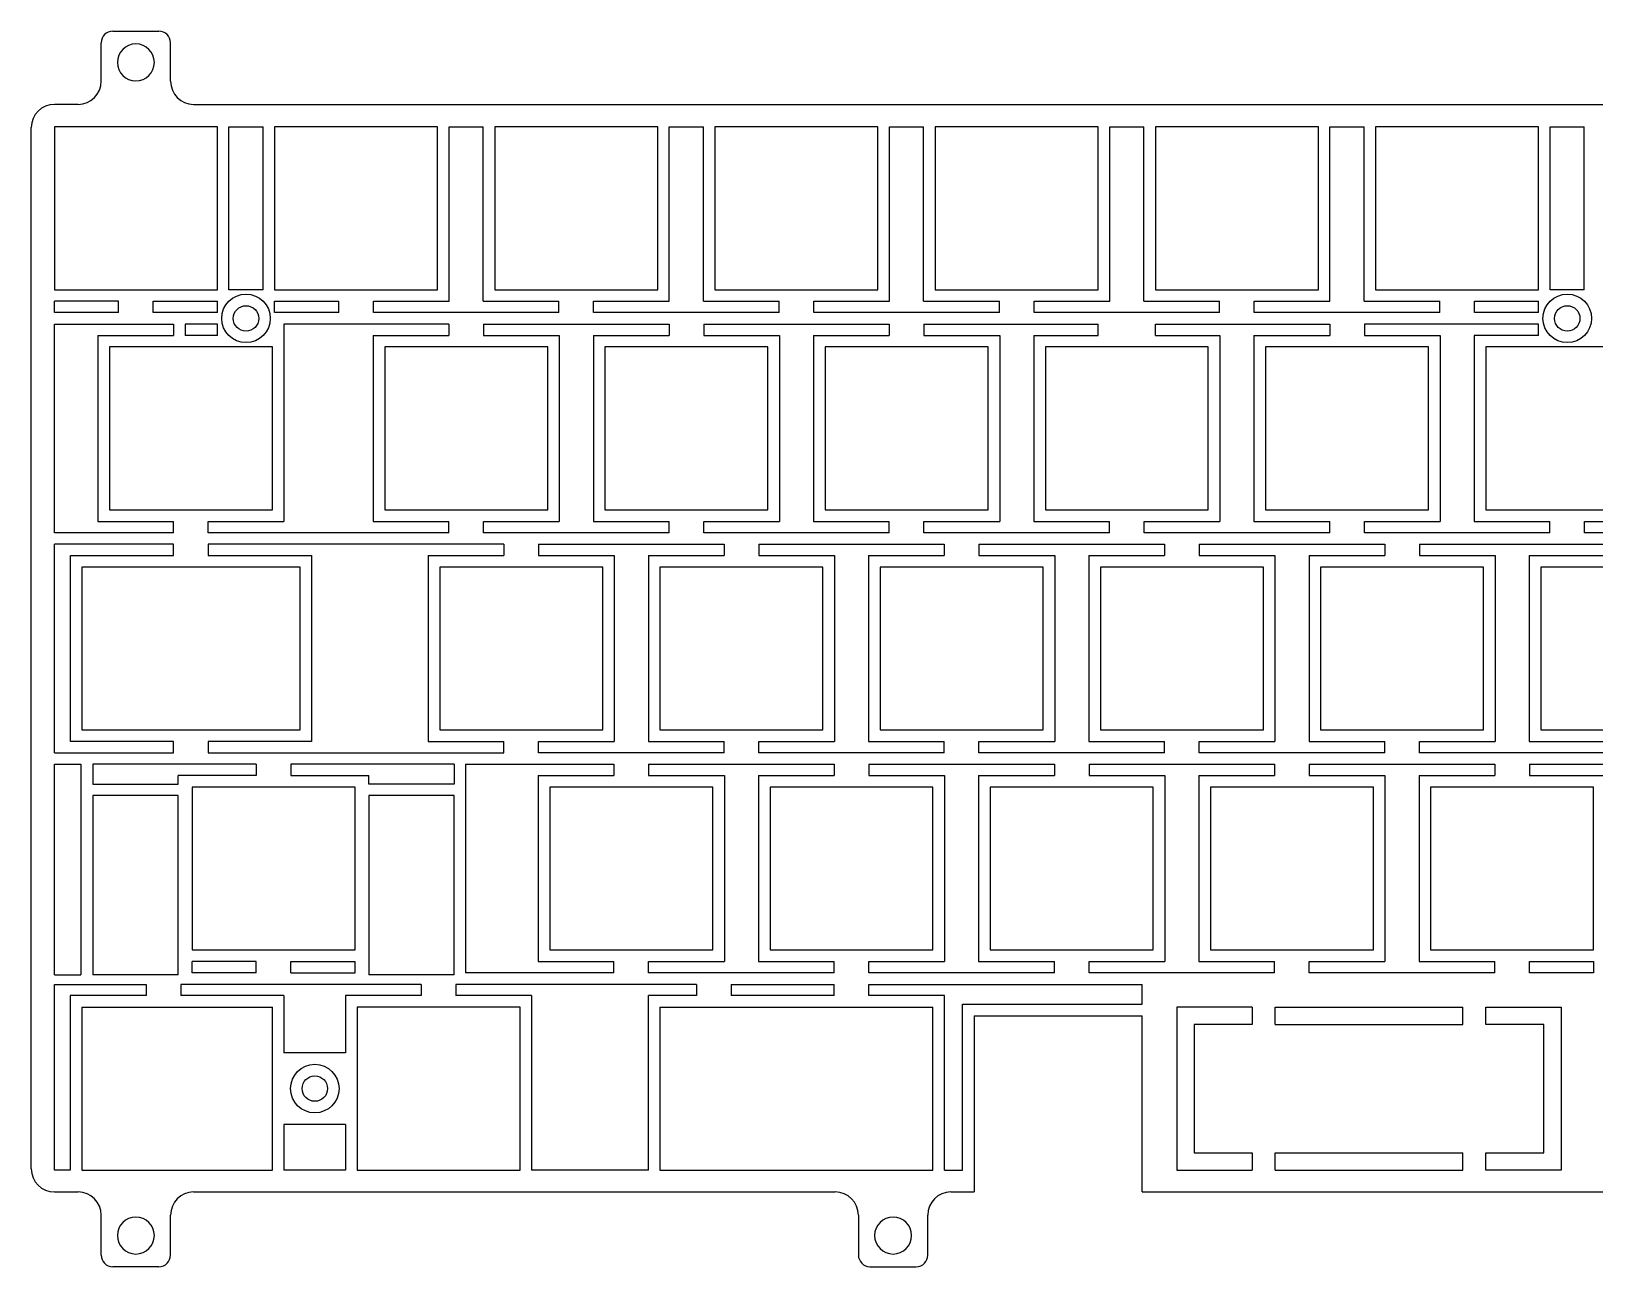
# Model space of a CAD drawing. Header units: millimetres. Extents: x 866 to 1212, y 622 to 729.
# Drawn here: x 865.6 to 1000.9, y 622.3 to 729.3 of the extents above; entities that cross this region are included whole.
import ezdxf
from ezdxf.lldxf.tags import DXFTag

# ---------------------------------------------------------------- set-up
doc = ezdxf.new("R2010")
doc.units = ezdxf.units.MM
doc.layers.add('1', color=7, linetype='Continuous', true_color=0xffffff)
tags = doc.linetypes.add('DASHDOT', pattern=[70, 31, -13, 13, -13]).pattern_tags.tags
tags[10:11] = [DXFTag(74, 4), DXFTag(75, 0), DXFTag(340, '0'), DXFTag(46, 0.0), DXFTag(50, 0.0), DXFTag(44, 0.0), DXFTag(45, 0.0)]
tags[8:9] = [DXFTag(74, 4), DXFTag(75, 0), DXFTag(340, '0'), DXFTag(46, 0.0), DXFTag(50, 0.0), DXFTag(44, 0.0), DXFTag(45, 0.0)]
tags[6:7] = [DXFTag(74, 4), DXFTag(75, 0), DXFTag(340, '0'), DXFTag(46, 0.0), DXFTag(50, 0.0), DXFTag(44, 0.0), DXFTag(45, 0.0)]
tags[4:5] = [DXFTag(74, 4), DXFTag(75, 0), DXFTag(340, '0'), DXFTag(46, 0.0), DXFTag(50, 0.0), DXFTag(44, 0.0), DXFTag(45, 0.0)]

msp = doc.modelspace()

# ---------------------------------------------------------------- linework, layer by layer
for p, q in [((869.69, 722.96), (867.64, 722.96)), ((879.69, 722.96), (1003.04, 722.96)), ((865.64, 630.81), (865.64, 720.96)), ((870.02, 644.81), (886.5, 644.81)), ((920.03, 644.81), (943.65, 644.81)), ((947.2, 644.07), (961.75, 644.07)), ((870.02, 630.71), (886.5, 630.71)), ((920.03, 630.71), (943.65, 630.71)), ((867.64, 628.81), (869.69, 628.81)), ((879.69, 628.81), (935.2, 628.81)), ((945.2, 628.81), (947.2, 628.81)), ((961.75, 628.81), (1039.01, 628.81))]:
    msp.add_line(p, q)
at = {"color": 7, "linetype": 'Continuous'}
for p, q in [((867.64, 721.01), (867.64, 706.91)), ((881.74, 721.01), (867.64, 721.01)), ((881.74, 706.91), (881.74, 721.01)), ((886.69, 721.01), (886.69, 706.91)), ((900.79, 721.01), (886.69, 721.01)), ((900.79, 706.91), (900.79, 721.01)), ((905.74, 721.01), (905.74, 706.91)), ((919.84, 721.01), (905.74, 721.01)), ((919.84, 706.91), (919.84, 721.01)), ((924.79, 721.01), (924.79, 706.91)), ((938.89, 721.01), (924.79, 721.01)), ((938.89, 706.91), (938.89, 721.01)), ((943.84, 721.01), (943.84, 706.91)), ((957.94, 721.01), (943.84, 721.01)), ((957.94, 706.91), (957.94, 721.01)), ((962.89, 721.01), (962.89, 706.91)), ((976.99, 721.01), (962.89, 721.01)), ((976.99, 706.91), (976.99, 721.01)), ((981.94, 721.01), (981.94, 706.91)), ((996.04, 721.01), (981.94, 721.01)), ((996.04, 706.91), (996.04, 721.01)), ((867.64, 706.91), (881.74, 706.91)), ((886.69, 706.91), (900.79, 706.91)), ((905.74, 706.91), (919.84, 706.91)), ((924.79, 706.91), (938.89, 706.91)), ((943.84, 706.91), (957.94, 706.91)), ((962.89, 706.91), (976.99, 706.91)), ((981.94, 706.91), (996.04, 706.91)), ((872.4, 701.96), (872.4, 687.86)), ((886.5, 701.96), (872.4, 701.96)), ((886.5, 687.86), (886.5, 701.96)), ((896.22, 701.96), (896.22, 687.86)), ((910.32, 701.96), (896.22, 701.96)), ((910.32, 687.86), (910.32, 701.96)), ((915.27, 701.96), (915.27, 687.86)), ((929.37, 701.96), (915.27, 701.96)), ((929.37, 687.86), (929.37, 701.96)), ((934.32, 701.96), (934.32, 687.86)), ((948.42, 701.96), (934.32, 701.96)), ((948.42, 687.86), (948.42, 701.96)), ((953.37, 701.96), (953.37, 687.86)), ((967.47, 701.96), (953.37, 701.96)), ((967.47, 687.86), (967.47, 701.96)), ((972.42, 701.96), (972.42, 687.86)), ((986.52, 701.96), (972.42, 701.96)), ((986.52, 687.86), (986.52, 701.96)), ((991.47, 701.96), (991.47, 687.86)), ((1005.57, 701.96), (991.47, 701.96)), ((872.4, 687.86), (886.5, 687.86)), ((896.22, 687.86), (910.32, 687.86)), ((915.27, 687.86), (929.37, 687.86)), ((934.32, 687.86), (948.42, 687.86)), ((953.37, 687.86), (967.47, 687.86)), ((972.42, 687.86), (986.52, 687.86)), ((991.47, 687.86), (1005.57, 687.86)), ((870.03, 682.91), (870.03, 668.81)), ((888.89, 682.91), (870.03, 682.91)), ((888.89, 668.81), (888.89, 682.91)), ((900.98, 682.91), (900.98, 668.81)), ((915.08, 682.91), (900.98, 682.91)), ((915.08, 668.81), (915.08, 682.91)), ((920.03, 682.91), (920.03, 668.81)), ((934.13, 682.91), (920.03, 682.91)), ((934.13, 668.81), (934.13, 682.91)), ((939.08, 682.91), (939.08, 668.81)), ((953.18, 682.91), (939.08, 682.91)), ((953.18, 668.81), (953.18, 682.91)), ((958.13, 682.91), (958.13, 668.81)), ((972.23, 682.91), (958.13, 682.91)), ((972.23, 668.81), (972.23, 682.91)), ((977.18, 682.91), (977.18, 668.81)), ((991.28, 682.91), (977.18, 682.91)), ((991.28, 668.81), (991.28, 682.91)), ((996.23, 682.91), (996.23, 668.81)), ((1010.33, 682.91), (996.23, 682.91)), ((870.03, 668.81), (888.89, 668.81)), ((900.98, 668.81), (915.08, 668.81)), ((920.03, 668.81), (934.13, 668.81)), ((939.08, 668.81), (953.18, 668.81)), ((958.13, 668.81), (972.23, 668.81)), ((977.18, 668.81), (991.28, 668.81)), ((996.23, 668.81), (1010.33, 668.81)), ((870.96, 663.12), (870.96, 647.62)), ((878.36, 663.12), (870.96, 663.12)), ((878.36, 647.62), (878.36, 663.12)), ((879.55, 663.86), (879.55, 649.76)), ((893.65, 663.86), (879.55, 663.86)), ((893.65, 649.76), (893.65, 663.86)), ((894.84, 663.12), (894.84, 647.62)), ((902.24, 663.12), (894.84, 663.12)), ((902.24, 647.62), (902.24, 663.12)), ((910.5, 663.86), (910.5, 649.76)), ((924.6, 663.86), (910.5, 663.86)), ((924.6, 649.76), (924.6, 663.86)), ((929.55, 663.86), (929.55, 649.76)), ((943.65, 663.86), (929.55, 663.86)), ((943.65, 649.76), (943.65, 663.86)), ((948.6, 663.86), (948.6, 649.76)), ((962.7, 663.86), (948.6, 663.86)), ((962.7, 649.76), (962.7, 663.86)), ((967.65, 663.86), (967.65, 649.76)), ((981.75, 663.86), (967.65, 663.86)), ((981.75, 649.76), (981.75, 663.86)), ((986.7, 663.86), (986.7, 649.76)), ((1000.8, 663.86), (986.7, 663.86)), ((1000.8, 649.76), (1000.8, 663.86)), ((879.55, 649.76), (893.65, 649.76)), ((910.5, 649.76), (924.6, 649.76)), ((929.55, 649.76), (943.65, 649.76)), ((948.6, 649.76), (962.7, 649.76)), ((967.65, 649.76), (981.75, 649.76)), ((986.7, 649.76), (1000.8, 649.76)), ((878.36, 647.62), (870.96, 647.62)), ((902.24, 647.62), (894.84, 647.62)), ((870.02, 644.81), (870.02, 630.71)), ((886.5, 630.71), (886.5, 644.81)), ((893.83, 644.81), (893.83, 630.71)), ((907.93, 644.81), (893.83, 644.81)), ((907.93, 630.71), (907.93, 644.81)), ((920.03, 644.81), (920.03, 630.71)), ((943.65, 630.71), (943.65, 644.81)), ((947.2, 644.07), (947.2, 628.81)), ((961.75, 628.81), (961.75, 644.07)), ((893.83, 630.71), (907.93, 630.71))]:
    msp.add_line(p, q, dxfattribs=at)
at = {"color": 1, "linetype": 'Continuous'}
for p, q in [((882.74, 706.91), (882.74, 721.01)), ((882.74, 721.01), (885.69, 721.01)), ((885.69, 706.91), (885.69, 721.01)), ((901.79, 705.91), (901.79, 721.01)), ((901.79, 721.01), (904.74, 721.01)), ((904.74, 705.91), (904.74, 721.01)), ((920.84, 705.91), (920.84, 721.01)), ((920.84, 721.01), (923.79, 721.01)), ((923.79, 705.91), (923.79, 721.01)), ((939.89, 705.91), (939.89, 721.01)), ((939.89, 721.01), (942.84, 721.01)), ((942.84, 705.91), (942.84, 721.01)), ((958.94, 705.91), (958.94, 721.01)), ((958.94, 721.01), (961.89, 721.01)), ((961.89, 705.91), (961.89, 721.01)), ((977.99, 705.91), (977.99, 721.01)), ((977.99, 721.01), (980.94, 721.01)), ((980.94, 705.91), (980.94, 721.01)), ((997.04, 706.91), (997.04, 721.01)), ((997.04, 721.01), (999.99, 721.01)), ((999.99, 706.91), (999.99, 721.01)), ((885.69, 706.91), (882.74, 706.91)), ((999.99, 706.91), (997.04, 706.91)), ((867.64, 704.93), (867.64, 705.91)), ((873.19, 705.91), (867.64, 705.91)), ((873.19, 704.93), (867.64, 704.93)), ((873.19, 704.93), (873.19, 705.91)), ((876.19, 704.93), (876.19, 705.91)), ((876.19, 705.91), (881.74, 705.91)), ((881.74, 704.93), (876.19, 704.93)), ((881.74, 704.93), (881.74, 705.91)), ((886.69, 704.93), (886.69, 705.91)), ((886.69, 705.91), (892.24, 705.91)), ((892.24, 704.93), (886.69, 704.93)), ((892.24, 704.93), (892.24, 705.91)), ((895.24, 704.93), (895.24, 705.91)), ((895.24, 705.91), (901.79, 705.91)), ((911.29, 704.93), (895.24, 704.93)), ((904.74, 705.91), (911.29, 705.91)), ((911.29, 704.93), (911.29, 705.91)), ((914.29, 704.93), (914.29, 705.91)), ((914.29, 705.91), (920.84, 705.91)), ((930.34, 704.93), (914.29, 704.93)), ((923.79, 705.91), (930.34, 705.91)), ((930.34, 704.93), (930.34, 705.91)), ((933.34, 704.93), (933.34, 705.91)), ((933.34, 705.91), (939.89, 705.91)), ((949.39, 704.93), (933.34, 704.93)), ((942.84, 705.91), (949.39, 705.91)), ((949.39, 704.93), (949.39, 705.91)), ((952.39, 704.93), (952.39, 705.91)), ((952.39, 705.91), (958.94, 705.91)), ((968.44, 704.93), (952.39, 704.93)), ((961.89, 705.91), (968.44, 705.91)), ((968.44, 704.93), (968.44, 705.91)), ((971.44, 704.93), (971.44, 705.91)), ((971.44, 705.91), (977.99, 705.91)), ((987.49, 704.93), (971.44, 704.93)), ((980.94, 705.91), (987.49, 705.91)), ((987.49, 704.93), (987.49, 705.91)), ((990.49, 704.93), (990.49, 705.91)), ((990.49, 705.91), (996.04, 705.91)), ((996.04, 704.93), (990.49, 704.93)), ((996.04, 704.93), (996.04, 705.91)), ((867.64, 685.88), (867.64, 703.93)), ((867.64, 703.93), (877.95, 703.93)), ((877.95, 703.93), (877.95, 702.96)), ((878.95, 703.93), (878.95, 702.96)), ((881.74, 703.93), (878.95, 703.93)), ((881.74, 702.96), (881.74, 703.93)), ((887.5, 703.93), (887.5, 686.86)), ((901.77, 703.93), (887.5, 703.93)), ((901.77, 703.93), (901.77, 702.96)), ((904.77, 703.93), (904.77, 702.96)), ((904.77, 703.93), (920.82, 703.93)), ((920.82, 703.93), (920.82, 702.96)), ((923.82, 703.93), (923.82, 702.96)), ((923.82, 703.93), (939.87, 703.93)), ((939.87, 703.93), (939.87, 702.96)), ((942.87, 703.93), (942.87, 702.96)), ((942.87, 703.93), (957.94, 703.93)), ((957.94, 702.96), (957.94, 703.93)), ((962.89, 702.96), (962.89, 703.93)), ((962.89, 703.93), (977.97, 703.93)), ((977.97, 703.93), (977.97, 702.96)), ((980.97, 703.93), (980.97, 702.96)), ((996.04, 703.93), (980.97, 703.93)), ((996.04, 702.96), (996.04, 703.93)), ((871.4, 702.96), (871.4, 686.86)), ((871.4, 702.96), (877.95, 702.96)), ((881.74, 702.96), (878.95, 702.96)), ((895.22, 702.96), (895.22, 686.86)), ((895.22, 702.96), (901.77, 702.96)), ((904.77, 702.96), (911.32, 702.96)), ((911.32, 702.96), (911.32, 686.86)), ((914.27, 702.96), (914.27, 686.86)), ((914.27, 702.96), (920.82, 702.96)), ((923.82, 702.96), (930.37, 702.96)), ((930.37, 702.96), (930.37, 686.86)), ((933.32, 702.96), (933.32, 686.86)), ((933.32, 702.96), (939.87, 702.96)), ((942.87, 702.96), (949.42, 702.96)), ((949.42, 702.96), (949.42, 686.86)), ((952.37, 702.96), (952.37, 686.86)), ((952.37, 702.96), (957.94, 702.96)), ((962.89, 702.96), (968.47, 702.96)), ((968.47, 702.96), (968.47, 686.86)), ((971.42, 702.96), (971.42, 686.86)), ((971.42, 702.96), (977.97, 702.96)), ((980.97, 702.96), (987.52, 702.96)), ((987.52, 702.96), (987.52, 686.86)), ((990.47, 702.96), (990.47, 686.86)), ((996.04, 702.96), (990.47, 702.96)), ((877.95, 685.88), (867.64, 685.88)), ((871.4, 686.86), (877.95, 686.86)), ((877.95, 685.88), (877.95, 686.86)), ((880.95, 685.88), (880.95, 686.86)), ((880.95, 686.86), (887.5, 686.86)), ((901.77, 685.88), (880.95, 685.88)), ((895.22, 686.86), (901.77, 686.86)), ((901.77, 685.88), (901.77, 686.86)), ((904.77, 685.88), (904.77, 686.86)), ((904.77, 686.86), (911.32, 686.86)), ((920.82, 685.88), (904.77, 685.88)), ((914.27, 686.86), (920.82, 686.86)), ((920.82, 685.88), (920.82, 686.86)), ((923.82, 685.88), (923.82, 686.86)), ((923.82, 686.86), (930.37, 686.86)), ((939.87, 685.88), (923.82, 685.88)), ((933.32, 686.86), (939.87, 686.86)), ((939.87, 685.88), (939.87, 686.86)), ((942.87, 685.88), (942.87, 686.86)), ((942.87, 686.86), (949.42, 686.86)), ((958.92, 685.88), (942.87, 685.88)), ((952.37, 686.86), (958.92, 686.86)), ((958.92, 685.88), (958.92, 686.86)), ((961.92, 685.88), (961.92, 686.86)), ((961.92, 686.86), (968.47, 686.86)), ((977.97, 685.88), (961.92, 685.88)), ((971.42, 686.86), (977.97, 686.86)), ((977.97, 685.88), (977.97, 686.86)), ((980.97, 685.88), (980.97, 686.86)), ((980.97, 686.86), (987.52, 686.86)), ((997.02, 685.88), (980.97, 685.88)), ((990.47, 686.86), (997.02, 686.86)), ((997.02, 685.88), (997.02, 686.86)), ((1000.02, 685.88), (1000.02, 686.86)), ((1000.02, 686.86), (1006.57, 686.86)), ((1016.07, 685.88), (1000.02, 685.88)), ((867.64, 666.83), (867.64, 684.88)), ((877.95, 684.88), (867.64, 684.88)), ((877.95, 683.91), (877.95, 684.88)), ((880.95, 684.88), (880.95, 683.91)), ((906.53, 684.88), (880.95, 684.88)), ((906.53, 684.88), (906.53, 683.91)), ((909.53, 684.88), (909.53, 683.91)), ((909.53, 684.88), (925.58, 684.88)), ((925.58, 684.88), (925.58, 683.91)), ((928.58, 684.88), (928.58, 683.91)), ((928.58, 684.88), (944.63, 684.88)), ((944.63, 684.88), (944.63, 683.91)), ((947.63, 684.88), (947.63, 683.91)), ((947.63, 684.88), (963.68, 684.88)), ((963.68, 684.88), (963.68, 683.91)), ((966.68, 684.88), (966.68, 683.91)), ((966.68, 684.88), (982.73, 684.88)), ((982.73, 684.88), (982.73, 683.91)), ((985.73, 684.88), (985.73, 683.91)), ((985.73, 684.88), (1001.78, 684.88)), ((869.03, 667.81), (869.03, 683.91)), ((869.03, 683.91), (877.95, 683.91)), ((880.95, 683.91), (889.89, 683.91)), ((889.89, 683.91), (889.89, 667.81)), ((899.98, 683.91), (899.98, 667.81)), ((899.98, 683.91), (906.53, 683.91)), ((909.53, 683.91), (916.08, 683.91)), ((916.08, 683.91), (916.08, 667.81)), ((919.03, 683.91), (919.03, 667.81)), ((919.03, 683.91), (925.58, 683.91)), ((928.58, 683.91), (935.13, 683.91)), ((935.13, 683.91), (935.13, 667.81)), ((938.08, 683.91), (938.08, 667.81)), ((938.08, 683.91), (944.63, 683.91)), ((947.63, 683.91), (954.18, 683.91)), ((954.18, 683.91), (954.18, 667.81)), ((957.13, 683.91), (957.13, 667.81)), ((957.13, 683.91), (963.68, 683.91)), ((966.68, 683.91), (973.23, 683.91)), ((973.23, 683.91), (973.23, 667.81)), ((976.18, 683.91), (976.18, 667.81)), ((976.18, 683.91), (982.73, 683.91)), ((985.73, 683.91), (992.28, 683.91)), ((992.28, 683.91), (992.28, 667.81)), ((995.23, 683.91), (995.23, 667.81)), ((995.23, 683.91), (1001.78, 683.91)), ((867.64, 666.83), (877.95, 666.83)), ((877.95, 667.81), (869.03, 667.81)), ((877.95, 666.83), (877.95, 667.81)), ((880.95, 667.81), (880.95, 666.83)), ((889.89, 667.81), (880.95, 667.81)), ((880.95, 666.83), (906.53, 666.83)), ((899.98, 667.81), (906.53, 667.81)), ((906.53, 666.83), (906.53, 667.81)), ((909.53, 666.83), (909.53, 667.81)), ((909.53, 667.81), (916.08, 667.81)), ((925.58, 666.83), (909.53, 666.83)), ((919.03, 667.81), (925.58, 667.81)), ((925.58, 666.83), (925.58, 667.81)), ((928.58, 666.83), (928.58, 667.81)), ((928.58, 667.81), (935.13, 667.81)), ((944.63, 666.83), (928.58, 666.83)), ((938.08, 667.81), (944.63, 667.81)), ((944.63, 666.83), (944.63, 667.81)), ((947.63, 666.83), (947.63, 667.81)), ((947.63, 667.81), (954.18, 667.81)), ((963.68, 666.83), (947.63, 666.83)), ((957.13, 667.81), (963.68, 667.81)), ((963.68, 666.83), (963.68, 667.81)), ((966.68, 666.83), (966.68, 667.81)), ((966.68, 667.81), (973.23, 667.81)), ((982.73, 666.83), (966.68, 666.83)), ((976.18, 667.81), (982.73, 667.81)), ((982.73, 666.83), (982.73, 667.81)), ((985.73, 666.83), (985.73, 667.81)), ((985.73, 667.81), (992.28, 667.81)), ((1001.78, 666.83), (985.73, 666.83)), ((995.23, 667.81), (1001.78, 667.81)), ((867.64, 647.62), (867.64, 665.83)), ((867.64, 665.83), (869.92, 665.83)), ((869.92, 665.83), (869.92, 647.62)), ((870.96, 665.83), (870.96, 664.12)), ((885.1, 665.83), (870.96, 665.83)), ((885.1, 665.83), (885.1, 664.86)), ((888.1, 665.83), (888.1, 664.86)), ((902.24, 665.83), (888.1, 665.83)), ((902.24, 665.83), (902.24, 664.12)), ((903.2, 665.83), (903.2, 647.78)), ((903.2, 665.83), (916.05, 665.83)), ((916.05, 665.83), (916.05, 664.86)), ((919.05, 665.83), (919.05, 664.86)), ((919.05, 665.83), (935.1, 665.83)), ((935.1, 665.83), (935.1, 664.86)), ((938.1, 665.83), (938.1, 664.86)), ((938.1, 665.83), (954.15, 665.83)), ((954.15, 665.83), (954.15, 664.86)), ((957.15, 665.83), (957.15, 664.86)), ((957.15, 665.83), (973.2, 665.83)), ((973.2, 665.83), (973.2, 664.86)), ((976.2, 665.83), (976.2, 664.86)), ((976.2, 665.83), (992.25, 665.83)), ((992.25, 665.83), (992.25, 664.86)), ((995.25, 665.83), (995.25, 664.86)), ((995.25, 665.83), (1011.3, 665.83)), ((870.96, 664.12), (878.36, 664.12)), ((878.36, 664.12), (878.36, 664.86)), ((885.1, 664.86), (878.36, 664.86)), ((888.1, 664.86), (894.84, 664.86)), ((894.84, 664.12), (894.84, 664.86)), ((902.24, 664.12), (894.84, 664.12)), ((909.5, 664.86), (909.5, 648.76)), ((909.5, 664.86), (916.05, 664.86)), ((919.05, 664.86), (925.6, 664.86)), ((925.6, 664.86), (925.6, 648.76)), ((928.55, 664.86), (928.55, 648.76)), ((928.55, 664.86), (935.1, 664.86)), ((938.1, 664.86), (944.65, 664.86)), ((944.65, 664.86), (944.65, 648.76)), ((947.6, 664.86), (947.6, 648.76)), ((947.6, 664.86), (954.15, 664.86)), ((957.15, 664.86), (963.7, 664.86)), ((963.7, 664.86), (963.7, 648.76)), ((966.65, 664.86), (966.65, 648.76)), ((966.65, 664.86), (973.2, 664.86)), ((976.2, 664.86), (982.75, 664.86)), ((982.75, 664.86), (982.75, 648.76)), ((985.7, 664.86), (985.7, 648.76)), ((985.7, 664.86), (992.25, 664.86)), ((995.25, 664.86), (1001.8, 664.86)), ((879.55, 647.78), (879.55, 648.76)), ((885.1, 648.76), (879.55, 648.76)), ((885.1, 647.78), (885.1, 648.76)), ((888.1, 647.78), (888.1, 648.76)), ((888.1, 648.76), (893.65, 648.76)), ((893.65, 647.78), (893.65, 648.76)), ((909.5, 648.76), (916.05, 648.76)), ((916.05, 647.78), (916.05, 648.76)), ((919.05, 647.78), (919.05, 648.76)), ((919.05, 648.76), (925.6, 648.76)), ((928.55, 648.76), (935.1, 648.76)), ((935.1, 647.78), (935.1, 648.76)), ((938.1, 647.78), (938.1, 648.76)), ((938.1, 648.76), (944.65, 648.76)), ((947.6, 648.76), (954.15, 648.76)), ((954.15, 647.78), (954.15, 648.76)), ((957.15, 647.78), (957.15, 648.76)), ((957.15, 648.76), (963.7, 648.76)), ((966.65, 648.76), (973.2, 648.76)), ((973.2, 647.78), (973.2, 648.76)), ((976.2, 647.78), (976.2, 648.76)), ((976.2, 648.76), (982.75, 648.76)), ((985.7, 648.76), (992.25, 648.76)), ((992.25, 647.78), (992.25, 648.76)), ((995.25, 647.78), (995.25, 648.76)), ((995.25, 648.76), (1000.8, 648.76)), ((867.64, 647.62), (869.92, 647.62)), ((867.64, 630.71), (867.64, 646.78)), ((867.64, 646.78), (875.57, 646.78)), ((875.57, 646.78), (875.57, 645.81)), ((878.57, 646.78), (878.57, 645.81)), ((899.38, 646.78), (878.57, 646.78)), ((885.1, 647.78), (879.55, 647.78)), ((888.1, 647.78), (893.65, 647.78)), ((899.38, 646.78), (899.38, 645.81)), ((902.38, 646.78), (902.38, 645.81)), ((923.19, 646.78), (902.38, 646.78)), ((916.05, 647.78), (903.2, 647.78)), ((935.1, 647.78), (919.05, 647.78)), ((923.19, 646.78), (923.19, 645.81)), ((926.19, 646.78), (926.19, 645.81)), ((926.19, 646.78), (935.1, 646.78)), ((954.15, 647.78), (938.1, 647.78)), ((938.1, 646.78), (961.75, 646.78)), ((973.2, 647.78), (957.15, 647.78)), ((992.25, 647.78), (976.2, 647.78)), ((1000.8, 647.78), (995.25, 647.78)), ((869.02, 645.81), (869.02, 630.71)), ((875.57, 645.81), (869.02, 645.81)), ((887.5, 645.81), (878.57, 645.81)), ((892.83, 645.81), (892.83, 640.86)), ((899.38, 645.81), (892.83, 645.81)), ((908.93, 645.81), (902.38, 645.81)), ((908.93, 645.81), (908.93, 630.71)), ((923.19, 645.81), (919.03, 645.81)), ((935.1, 645.81), (926.19, 645.81)), ((944.65, 645.81), (938.1, 645.81)), ((964.75, 644.81), (964.75, 630.71)), ((971.25, 644.81), (964.75, 644.81)), ((971.25, 644.81), (971.25, 643.31)), ((991.49, 643.31), (991.49, 644.81)), ((991.49, 644.81), (997.99, 644.81)), ((997.99, 644.81), (997.99, 630.71)), ((966.25, 643.31), (966.25, 632.21)), ((971.25, 643.31), (966.25, 643.31)), ((996.49, 643.31), (991.49, 643.31)), ((996.49, 632.21), (996.49, 643.31)), ((892.83, 634.66), (892.83, 630.71)), ((966.25, 632.21), (971.25, 632.21)), ((971.25, 632.21), (971.25, 630.71)), ((991.49, 632.21), (996.49, 632.21)), ((991.49, 630.71), (991.49, 632.21)), ((869.02, 630.71), (867.64, 630.71)), ((892.83, 630.71), (887.5, 630.71)), ((919.03, 630.71), (908.93, 630.71)), ((964.75, 630.71), (971.25, 630.71)), ((997.99, 630.71), (991.49, 630.71))]:
    msp.add_line(p, q, dxfattribs=at)
at = {"color": 1}
for p, q in [((1000.8, 648.76), (1000.8, 647.78)), ((935.1, 645.81), (935.1, 646.78)), ((938.1, 645.81), (938.1, 646.78)), ((961.75, 645.07), (961.75, 646.78)), ((887.5, 645.81), (887.5, 640.86)), ((919.03, 630.71), (919.03, 645.81)), ((944.65, 630.71), (944.65, 645.81)), ((946.2, 630.71), (946.2, 645.07)), ((946.2, 645.07), (961.75, 645.07)), ((973.25, 643.31), (973.25, 644.81)), ((973.25, 644.81), (989.49, 644.81)), ((989.49, 643.31), (989.49, 644.81)), ((973.25, 643.31), (989.49, 643.31)), ((892.83, 640.86), (887.5, 640.86)), ((887.5, 634.66), (887.5, 630.71)), ((892.83, 634.66), (887.5, 634.66)), ((973.25, 630.71), (973.25, 632.21)), ((973.25, 632.21), (989.49, 632.21)), ((989.49, 630.71), (989.49, 632.21)), ((944.65, 630.71), (946.2, 630.71)), ((973.25, 630.71), (989.49, 630.71))]:
    msp.add_line(p, q, dxfattribs=at)
at = {"color": 1, "linetype": 'Continuous'}
for centre, radius in [((884.22, 704.43), 2.1), ((998.52, 704.43), 2.1), ((884.22, 704.43), 1.1), ((998.52, 704.43), 1.1), ((890.17, 637.76), 2.1), ((890.17, 637.76), 1.1)]:
    msp.add_circle(centre, radius, dxfattribs=at)
for centre, start, end in [((867.64, 720.96), 90, 180), ((867.64, 630.81), 180, 270)]:
    msp.add_arc(centre, 2, start, end)
at = {"layer": '1', "linetype": 'DASHDOT'}
for p, q in [((872.69, 729.29), (876.69, 729.29)), ((871.69, 724.96), (871.69, 728.29)), ((877.69, 724.96), (877.69, 728.29)), ((871.69, 623.34), (871.69, 626.81)), ((877.69, 623.34), (877.69, 626.81)), ((937.2, 626.81), (937.2, 623.34)), ((943.2, 623.34), (943.2, 626.81)), ((876.69, 622.34), (872.69, 622.34)), ((938.2, 622.34), (942.2, 622.34))]:
    msp.add_line(p, q, dxfattribs=at)
for centre, radius, start, end in [((872.69, 728.29), 1, 90, 180), ((876.69, 728.29), 1, 0, 90), ((874.69, 726.59), 1.6, 0, 180), ((874.69, 726.59), 1.6, 180, 0), ((869.69, 724.96), 2, 270, 360), ((879.69, 724.96), 2, 180, 270), ((869.69, 626.81), 2, 0, 90), ((879.69, 626.81), 2, 90, 180), ((935.2, 626.81), 2, 0, 90), ((945.2, 626.81), 2, 90, 180), ((874.69, 625.04), 1.6, 0, 180), ((940.2, 625.04), 1.6, 0, 180), ((874.69, 625.04), 1.6, 180, 0), ((940.2, 625.04), 1.6, 180, 0), ((872.69, 623.34), 1, 180, 270), ((876.69, 623.34), 1, 270, 0), ((938.2, 623.34), 1, 180, 270), ((942.2, 623.34), 1, 270, 0)]:
    msp.add_arc(centre, radius, start, end, dxfattribs=at)

doc.saveas('drawing.dxf')
